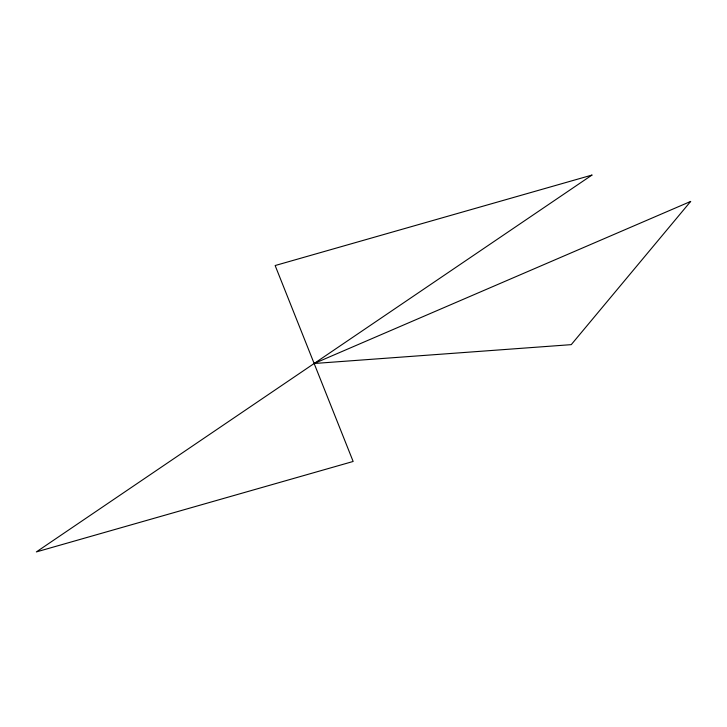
<?xml version="1.0" encoding="UTF-8"?>
<svg xmlns="http://www.w3.org/2000/svg" width="727" height="727" viewBox="0 0 727 727"><rect width="100%" height="100%" fill="white"/><g stroke="black" fill="none" stroke-linecap="round" stroke-linejoin="round"><path stroke-width="1.09" d="M690.65 201.443L571.249 344.643L314.146 363.5L690.65 201.443M591.951 175.08L36.35 551.92L353.149 461.463L275.142 265.537L591.951 175.08"/></g></svg>
